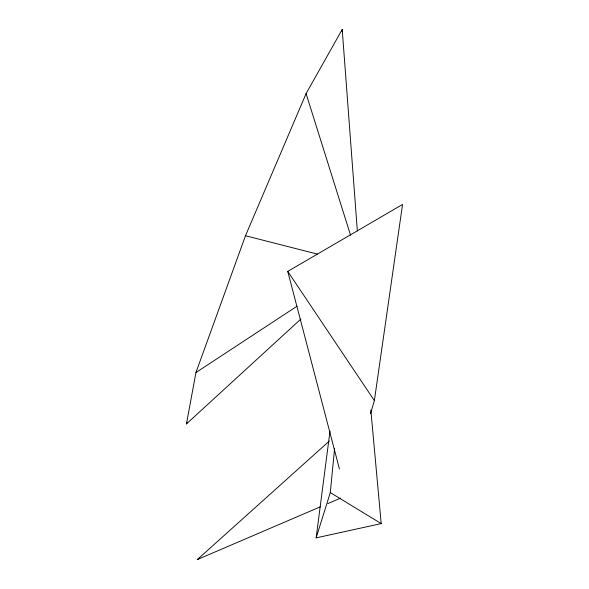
<?xml version="1.0" encoding="UTF-8"?>
<svg xmlns="http://www.w3.org/2000/svg" width="589" height="589" viewBox="0 0 589 589"><rect width="100%" height="100%" fill="white"/><g stroke="black" fill="none" stroke-linecap="round" stroke-linejoin="round"><path stroke-width="0.88" d="M370.834 409.988L381.193 523.599L316.138 537.875L330.289 492.588L334.559 448.737M316.138 537.875L330.009 431.133M370.481 413.802L374.368 400.608L402.545 204.457L287.756 271.396L339.426 468.932M300.957 318.973L186.455 423.911L195.946 372.542L245.495 235.733L306.081 93.614L342.209 29.45L357.354 231.05M341.878 31.254L342.209 29.45M186.455 423.911L187.346 422.328M320.298 506.827L197.352 559.55L329.258 441.109M195.946 372.542L297.077 306.177M197.352 559.55L199.73 558.166M327.882 503.573L340.508 498.154M245.495 235.733L317.331 254.08M330.289 492.588L381.193 523.599M287.756 271.396L374.368 400.608M306.081 93.614L350.565 235.232"/></g></svg>
